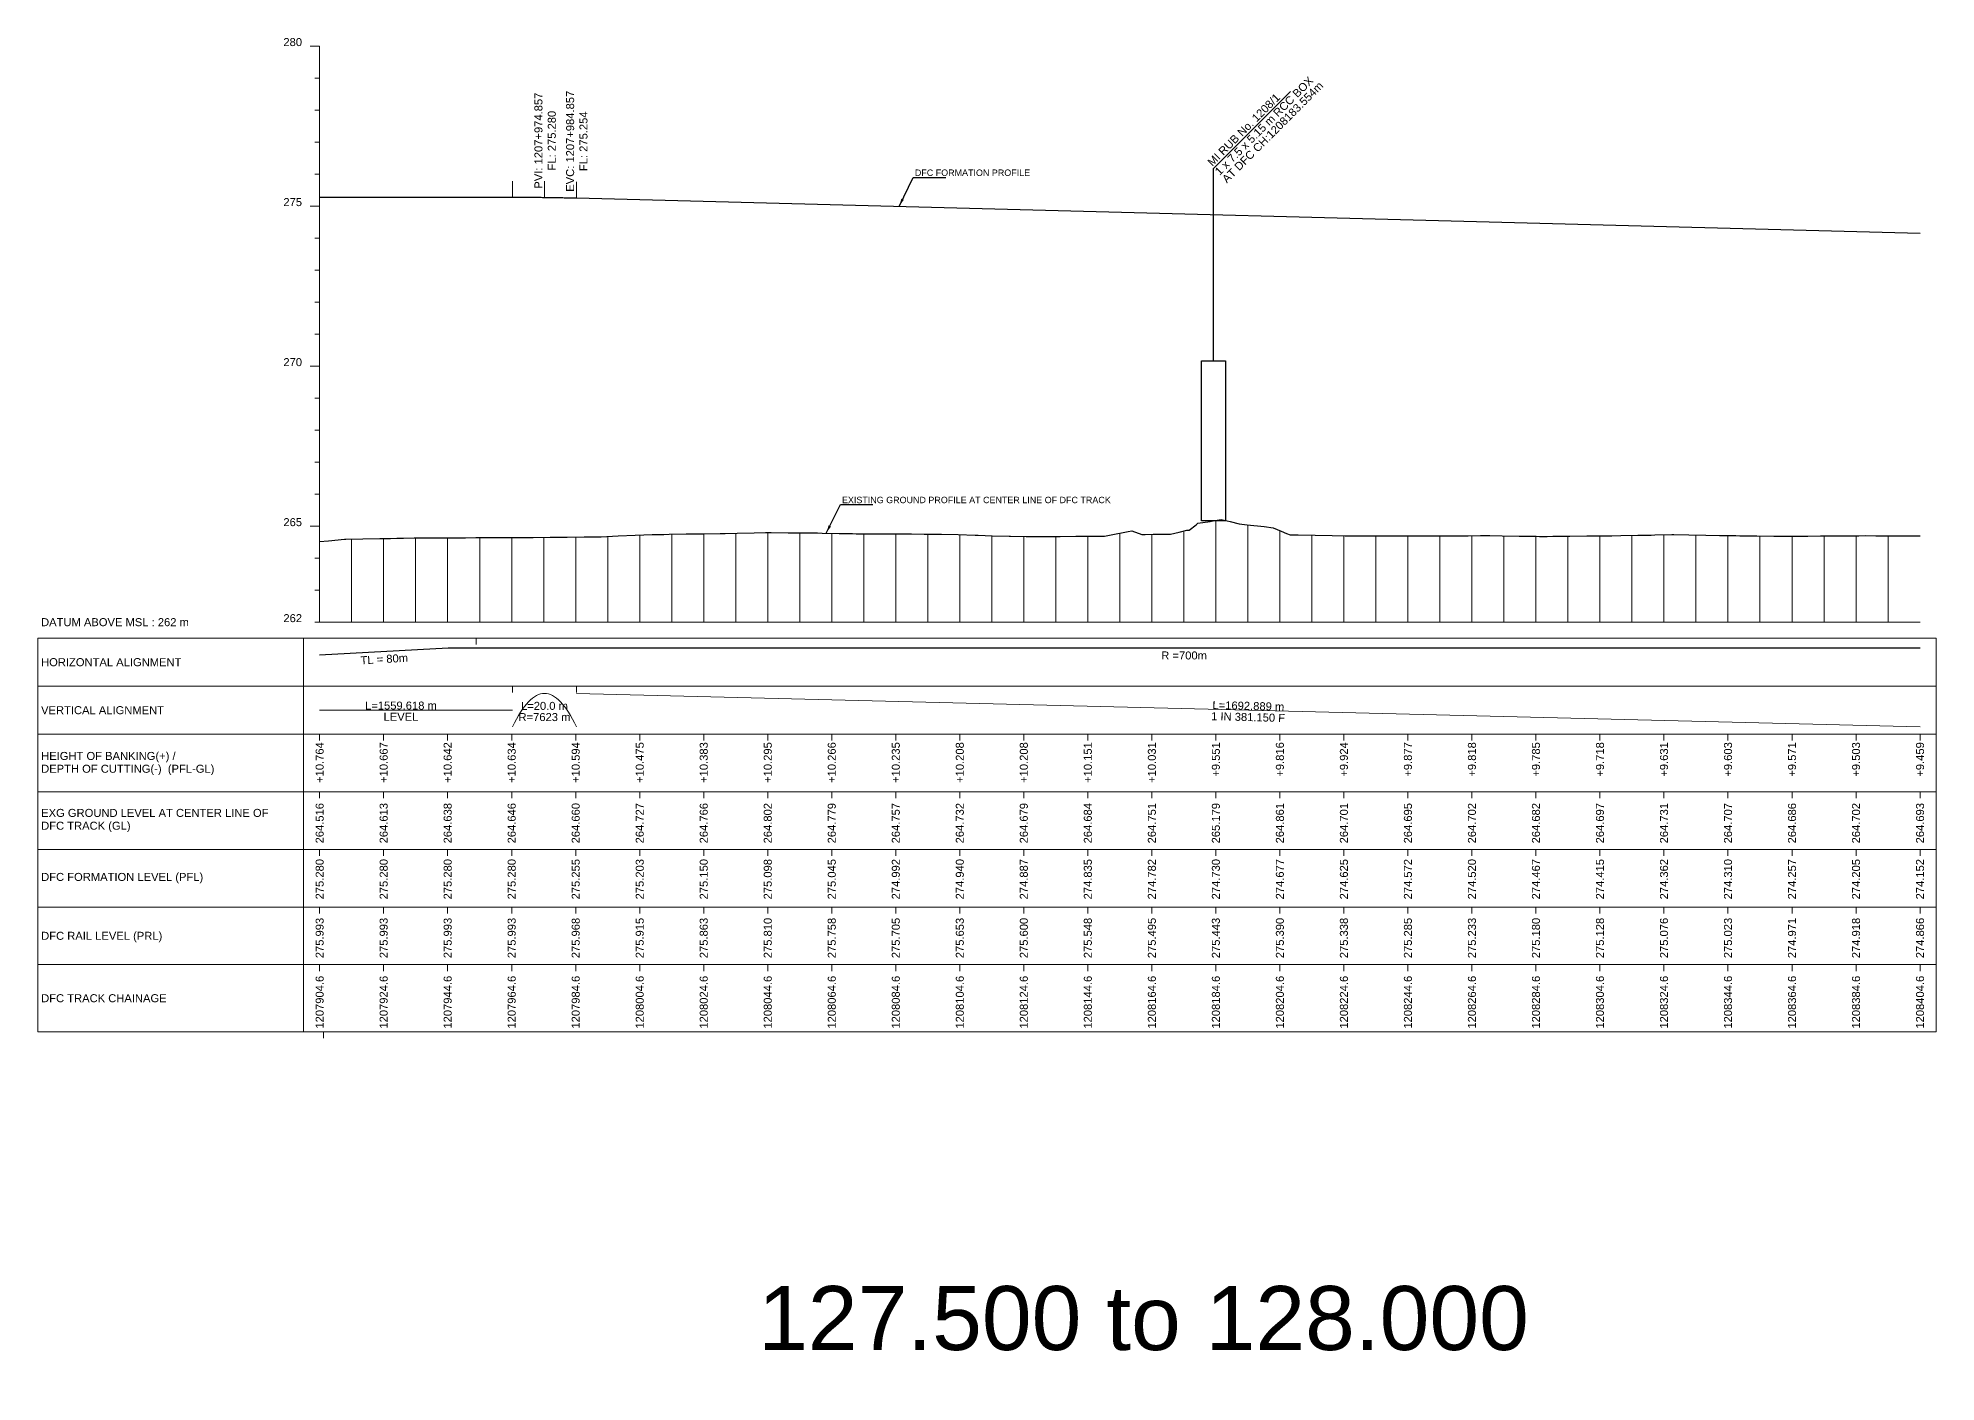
# Model space of a CAD drawing. Header units: metres. Extents: x 33905 to 43505, y -12340 to -11815.
# Drawn here: x 40912 to 41505, y -12237 to -11817 of the extents above; entities that cross this region are included whole.
import ezdxf
from ezdxf.enums import TextEntityAlignment as Align

# ---------------------------------------------------------------- set-up
doc = ezdxf.new("R2010")
doc.units = ezdxf.units.M
doc.header["$MEASUREMENT"] = 0
for name, color, linetype, lineweight in [('C-PROF-LABL-DG', 1, 'Continuous', 25), ('LS BRIDGE INDICATION', 10, 'Continuous', 30), ('LS CUT FILL', 10, 'Continuous', 0), ('LS DATUM', 7, 'Continuous', 0), ('LS DATUM X', 7, 'Continuous', 0), ('LS DATUM Y', 7, 'Continuous', 0), ('LS EXG GL', 7, 'Continuous', 0), ('LS EXG. GL', 7, 'Continuous', 0), ('LS FRAME', 7, 'Continuous', 0), ('LS PRO FL', 10, 'Continuous', 0), ('LS PRO. CUT & FILL', 10, 'Continuous', 0), ('LS PRO. DFCC CH', 10, 'Continuous', 0), ('LS PRO. FL', 10, 'Continuous', 0), ('LS PRO. RL', 10, 'Continuous', 0), ('LS PROFILE EXG GL', 7, 'Continuous', 30), ('LS PROFILE PRO FL', 1, 'Continuous', 30), ('LS TICKS', 7, 'Continuous', 0), ('Profile', 7, 'Continuous', 0), ('Profile Grid', 7, 'Continuous', 0), ('PROPOSED FL', 7, 'Continuous', 0)]:
    doc.layers.add(name, color=color, linetype=linetype, lineweight=lineweight)
for name, color, linetype in [("LS BRIDGE'S", 7, 'Continuous'), ('LS HORIZONTAL ALIGNMENT', 10, 'Continuous'), ('LS VERTICAL ALIGNMENT', 10, 'Continuous'), ('ref text', 3, 'Continuous')]:
    doc.layers.add(name, color=color, linetype=linetype)
doc.styles.add('Arial', font='arial.ttf')
doc.styles.get("Standard").update_dxf_attribs({"font": 'arial.ttf'})
doc.styles.add('Style-Arial', font='arial.ttf')
doc.styles.add('StyleArial', font='arial.ttf')
doc.dimstyles.get("Standard").update_dxf_attribs({"dimtxt": 0.18, "dimasz": 0.18, "dimexe": 0.18, "dimexo": 0.0625, "dimgap": 0.09, "dimtad": 0, "dimtih": 1, "dimtoh": 1, "dimdec": 4, "dimzin": 0, "dimdsep": 46, "dimtxsty": 'Standard', "dimcen": 0.09, "dimadec": 0, "dimazin": 0, "dimtfac": 1, "dimtdec": 4, "dimtofl": 0, "dimtmove": 0, "dimatfit": 3, "dimfxl": 1, "dimtolj": 1, "dimtzin": 0, "dimarcsym": 0})

msp = doc.modelspace()

# ---------------------------------------------------------------- linework, layer by layer
at = {"layer": 'LS BRIDGE INDICATION'}
msp.add_lwpolyline([(41275.54, -11918.33), (41283.04, -11918.33), (41283.04, -11968.33), (41275.54, -11968.33)], close=True, dxfattribs=at)
at = {"layer": "LS BRIDGE'S", "color": 10}
msp.add_lwpolyline([(41279.29, -11918.33), (41279.29, -11858.23), (41303.34, -11834.18)], dxfattribs=at)
at = {"layer": 'LS DATUM X', "color": 7, "linetype": 'Continuous', "lineweight": 0}
msp.add_line((41000, -12000), (41500, -12000), dxfattribs=at)
at = {"layer": 'LS DATUM Y', "color": 7, "linetype": 'Continuous', "lineweight": 0}
for p, q in [((40997, -11820), (41000, -11820)), ((40997, -11820), (41000, -11820)), ((41000, -12000), (41000, -11820)), ((40998.5, -11830), (41000, -11830)), ((40998.5, -11840), (41000, -11840)), ((40998.5, -11850), (41000, -11850)), ((40998.5, -11860), (41000, -11860)), ((40997, -11870), (41000, -11870)), ((40998.5, -11880), (41000, -11880)), ((40998.5, -11890), (41000, -11890)), ((40998.5, -11900), (41000, -11900)), ((40998.5, -11910), (41000, -11910)), ((40997, -11920), (41000, -11920)), ((40998.5, -11930), (41000, -11930)), ((40998.5, -11940), (41000, -11940)), ((40998.5, -11950), (41000, -11950)), ((40998.5, -11960), (41000, -11960)), ((40997, -11970), (41000, -11970)), ((40998.5, -11980), (41000, -11980)), ((40998.5, -11990), (41000, -11990)), ((40998.5, -12000), (41000, -12000))]:
    msp.add_line(p, q, dxfattribs=at)
at = {"layer": 'LS FRAME'}
for points in [[(40995, -12005), (40912, -12005), (40912, -12020), (40995, -12020)], [(40995, -12020), (40912, -12020), (40912, -12035), (40995, -12035)], [(40995, -12035), (40912, -12035), (40912, -12053), (40995, -12053)], [(40995, -12053), (40912, -12053), (40912, -12071), (40995, -12071)], [(40995, -12071), (40912, -12071), (40912, -12089), (40995, -12089)], [(40995, -12089), (40912, -12089), (40912, -12107), (40995, -12107)], [(40995, -12107), (40912, -12107), (40912, -12128), (40995, -12128)]]:
    msp.add_lwpolyline(points, dxfattribs=at)
at = {"layer": 'LS FRAME', "color": 7, "linetype": 'Continuous', "lineweight": 0, "flags": 128}
for points in [[(40995, -12020), (41505, -12020), (41505, -12005), (40995, -12005), (40995, -12020)], [(40995, -12035), (41505, -12035), (41505, -12020), (40995, -12020), (40995, -12035)], [(40995, -12053), (41505, -12053), (41505, -12035), (40995, -12035), (40995, -12053)], [(40995, -12071), (41505, -12071), (41505, -12053), (40995, -12053), (40995, -12071)], [(40995, -12089), (41505, -12089), (41505, -12071), (40995, -12071), (40995, -12089)], [(40995, -12107), (41505, -12107), (41505, -12089), (40995, -12089), (40995, -12107)], [(40995, -12128), (41505, -12128), (41505, -12107), (40995, -12107), (40995, -12128)]]:
    msp.add_lwpolyline(points, close=True, dxfattribs=at)
at = {"layer": 'LS HORIZONTAL ALIGNMENT', "flags": 128}
msp.add_lwpolyline([(41000, -12010.25), (41040.15, -12008), (41040.15, -12008), (41500, -12008)], dxfattribs=at)
at = {"layer": 'LS PROFILE EXG GL', "flags": 128}
msp.add_lwpolyline([(41000, -11974.84), (41002.82, -11974.56), (41007.75, -11974.09), (41008.15, -11974.08), (41013.49, -11973.99), (41018.82, -11973.89), (41022.13, -11973.83), (41024.15, -11973.77), (41026.23, -11973.71), (41029.49, -11973.69), (41034.82, -11973.65), (41040.15, -11973.62), (41042.57, -11973.6), (41045.46, -11973.63), (41045.59, -11973.63), (41048.78, -11973.55), (41050.77, -11973.55), (41056.08, -11973.54), (41061.39, -11973.53), (41066.1, -11973.53), (41066.7, -11973.52), (41072.02, -11973.48), (41074.79, -11973.46), (41077.33, -11973.43), (41082.64, -11973.37), (41087.33, -11973.31), (41087.95, -11973.29), (41093.26, -11973.04), (41098.57, -11972.8), (41101.3, -11972.67), (41103.88, -11972.64), (41107.5, -11972.59), (41109.19, -11972.55), (41114.5, -11972.44), (41117.79, -11972.38), (41119.81, -11972.35), (41125.12, -11972.27), (41126.73, -11972.25), (41130.43, -11972.17), (41135.74, -11972.05), (41139.3, -11971.97), (41141.05, -11972), (41146.36, -11972.12), (41147.21, -11972.13), (41147.71, -11972.05), (41151.67, -11972.09), (41155.58, -11972.12), (41156.98, -11972.15), (41162.29, -11972.25), (41166.47, -11972.33), (41167.6, -11972.35), (41172.91, -11972.43), (41173.84, -11972.44), (41178.22, -11972.43), (41183.53, -11972.42), (41184.96, -11972.42), (41188.84, -11972.46), (41194.15, -11972.51), (41194.27, -11972.52), (41199.47, -11972.66), (41204.78, -11972.81), (41205.76, -11972.83), (41210.09, -11972.98), (41215.4, -11973.15), (41215.86, -11973.16), (41220.71, -11973.22), (41225.55, -11973.28), (41226.02, -11973.27), (41231.33, -11973.22), (41236.28, -11973.16), (41236.64, -11973.16), (41238.62, -11973.17), (41241.95, -11973.15), (41245.22, -11973.12), (41247.26, -11972.72), (41252.57, -11971.67), (41253.72, -11971.44), (41256.85, -11972.61), (41257.88, -11972.57), (41260.4, -11972.47), (41263.19, -11972.47), (41265.84, -11972.47), (41268.5, -11971.85), (41270.93, -11971.29), (41271.65, -11971.22), (41273.81, -11969.56), (41274.39, -11969.11), (41278.24, -11968.51), (41279.12, -11968.36), (41281.68, -11967.92), (41284.43, -11968.59), (41287.24, -11969.27), (41289.74, -11969.55), (41295.05, -11970.16), (41297.86, -11970.49), (41300.36, -11971.55), (41302.03, -11972.25), (41303.24, -11972.72), (41305.67, -11972.76), (41310.98, -11972.84), (41316.29, -11972.93), (41320.35, -11973), (41321.61, -11973.02), (41323.83, -11973.05), (41324.26, -11973.05), (41326.92, -11973.06), (41328.66, -11973.06), (41332.23, -11973.06), (41337.54, -11973.06), (41342.85, -11973.05), (41342.94, -11973.05), (41343.67, -11973.06), (41348.16, -11973.04), (41349.04, -11973.04), (41353.47, -11973.02), (41358.78, -11972.99), (41362.64, -11972.97), (41364.09, -11972.95), (41365.55, -11972.92), (41369.4, -11972.99), (41374.71, -11973.09), (41380.02, -11973.18), (41381.14, -11973.2), (41381.78, -11973.21), (41383.51, -11973.19), (41385.33, -11973.17), (41390.64, -11973.12), (41395.95, -11973.07), (41401.26, -11973.02), (41403.74, -11972.99), (41406.57, -11972.94), (41411.88, -11972.84), (41415.99, -11972.77), (41417.19, -11972.74), (41422.5, -11972.64), (41423.08, -11972.63), (41427.81, -11972.71), (41433.12, -11972.81), (41437.39, -11972.88), (41438.43, -11972.9), (41442.4, -11972.97), (41443.75, -11972.99), (41444.51, -11973), (41449.06, -11973.04), (41454.37, -11973.09), (41459.68, -11973.14), (41461.12, -11973.15), (41464.99, -11973.08), (41468.93, -11973.01), (41470.3, -11973), (41475.61, -11972.99), (41480.92, -11972.98), (41482.84, -11972.97), (41486.23, -11973.01), (41490.38, -11973.05), (41491.54, -11973.05), (41496.85, -11973.07), (41500, -11973.07)], dxfattribs=at)
at = {"layer": 'LS PROFILE PRO FL', "flags": 128}
msp.add_lwpolyline([(41000, -11867.2), (41060.24, -11867.2), (41060.67, -11867.2), (41061.09, -11867.2), (41061.52, -11867.2), (41061.94, -11867.2), (41062.37, -11867.2), (41062.79, -11867.2), (41063.22, -11867.21), (41063.65, -11867.21), (41064.07, -11867.21), (41064.5, -11867.21), (41064.92, -11867.21), (41065.35, -11867.22), (41065.77, -11867.22), (41066.2, -11867.22), (41066.62, -11867.23), (41067.05, -11867.23), (41067.48, -11867.23), (41067.9, -11867.24), (41068.33, -11867.24), (41068.75, -11867.25), (41069.18, -11867.25), (41069.6, -11867.26), (41070.03, -11867.26), (41070.45, -11867.27), (41070.88, -11867.27), (41071.31, -11867.28), (41071.73, -11867.29), (41072.16, -11867.29), (41072.58, -11867.3), (41073.01, -11867.31), (41073.43, -11867.31), (41073.86, -11867.32), (41074.28, -11867.33), (41074.71, -11867.34), (41075.14, -11867.35), (41075.56, -11867.35), (41075.99, -11867.36), (41076.41, -11867.37), (41076.84, -11867.38), (41077.26, -11867.39), (41077.69, -11867.4), (41078.11, -11867.41), (41078.54, -11867.42), (41078.96, -11867.43), (41079.39, -11867.44), (41079.82, -11867.45), (41080.24, -11867.46), (41500, -11878.48)], dxfattribs=at)
at = {"layer": 'LS TICKS', "color": 7, "linetype": 'Continuous', "lineweight": 0, "flags": 128}
for points in [[(41048.92, -12007), (41048.92, -12005)], [(41060.28, -12022), (41060.28, -12020)], [(41080.28, -12022), (41080.28, -12020)], [(41000, -12037), (41000, -12035)], [(41020, -12037), (41020, -12035)], [(41040, -12037), (41040, -12035)], [(41060, -12037), (41060, -12035)], [(41080, -12037), (41080, -12035)], [(41100, -12037), (41100, -12035)], [(41120, -12037), (41120, -12035)], [(41140, -12037), (41140, -12035)], [(41160, -12037), (41160, -12035)], [(41180, -12037), (41180, -12035)], [(41200, -12037), (41200, -12035)], [(41220, -12037), (41220, -12035)], [(41240, -12037), (41240, -12035)], [(41260, -12037), (41260, -12035)], [(41280, -12037), (41280, -12035)], [(41300, -12037), (41300, -12035)], [(41320, -12037), (41320, -12035)], [(41340, -12037), (41340, -12035)], [(41360, -12037), (41360, -12035)], [(41380, -12037), (41380, -12035)], [(41400, -12037), (41400, -12035)], [(41420, -12037), (41420, -12035)], [(41440, -12037), (41440, -12035)], [(41460, -12037), (41460, -12035)], [(41480, -12037), (41480, -12035)], [(41500, -12037), (41500, -12035)], [(41000, -12055), (41000, -12053)], [(41020, -12055), (41020, -12053)], [(41040, -12055), (41040, -12053)], [(41060, -12055), (41060, -12053)], [(41080, -12055), (41080, -12053)], [(41100, -12055), (41100, -12053)], [(41120, -12055), (41120, -12053)], [(41140, -12055), (41140, -12053)], [(41160, -12055), (41160, -12053)], [(41180, -12055), (41180, -12053)], [(41200, -12055), (41200, -12053)], [(41220, -12055), (41220, -12053)], [(41240, -12055), (41240, -12053)], [(41260, -12055), (41260, -12053)], [(41280, -12055), (41280, -12053)], [(41300, -12055), (41300, -12053)], [(41320, -12055), (41320, -12053)], [(41340, -12055), (41340, -12053)], [(41360, -12055), (41360, -12053)], [(41380, -12055), (41380, -12053)], [(41400, -12055), (41400, -12053)], [(41420, -12055), (41420, -12053)], [(41440, -12055), (41440, -12053)], [(41460, -12055), (41460, -12053)], [(41480, -12055), (41480, -12053)], [(41500, -12055), (41500, -12053)], [(41000, -12073), (41000, -12071)], [(41020, -12073), (41020, -12071)], [(41040, -12073), (41040, -12071)], [(41060, -12073), (41060, -12071)], [(41080, -12073), (41080, -12071)], [(41100, -12073), (41100, -12071)], [(41120, -12073), (41120, -12071)], [(41140, -12073), (41140, -12071)], [(41160, -12073), (41160, -12071)], [(41180, -12073), (41180, -12071)], [(41200, -12073), (41200, -12071)], [(41220, -12073), (41220, -12071)], [(41240, -12073), (41240, -12071)], [(41260, -12073), (41260, -12071)], [(41280, -12073), (41280, -12071)], [(41300, -12073), (41300, -12071)], [(41320, -12073), (41320, -12071)], [(41340, -12073), (41340, -12071)], [(41360, -12073), (41360, -12071)], [(41380, -12073), (41380, -12071)], [(41400, -12073), (41400, -12071)], [(41420, -12073), (41420, -12071)], [(41440, -12073), (41440, -12071)], [(41460, -12073), (41460, -12071)], [(41480, -12073), (41480, -12071)], [(41500, -12073), (41500, -12071)], [(41000, -12091), (41000, -12089)], [(41020, -12091), (41020, -12089)], [(41040, -12091), (41040, -12089)], [(41060, -12091), (41060, -12089)], [(41080, -12091), (41080, -12089)], [(41100, -12091), (41100, -12089)], [(41120, -12091), (41120, -12089)], [(41140, -12091), (41140, -12089)], [(41160, -12091), (41160, -12089)], [(41180, -12091), (41180, -12089)], [(41200, -12091), (41200, -12089)], [(41220, -12091), (41220, -12089)], [(41240, -12091), (41240, -12089)], [(41260, -12091), (41260, -12089)], [(41280, -12091), (41280, -12089)], [(41300, -12091), (41300, -12089)], [(41320, -12091), (41320, -12089)], [(41340, -12091), (41340, -12089)], [(41360, -12091), (41360, -12089)], [(41380, -12091), (41380, -12089)], [(41400, -12091), (41400, -12089)], [(41420, -12091), (41420, -12089)], [(41440, -12091), (41440, -12089)], [(41460, -12091), (41460, -12089)], [(41480, -12091), (41480, -12089)], [(41500, -12091), (41500, -12089)], [(41000, -12109), (41000, -12107)], [(41020, -12109), (41020, -12107)], [(41040, -12109), (41040, -12107)], [(41060, -12109), (41060, -12107)], [(41080, -12109), (41080, -12107)], [(41100, -12109), (41100, -12107)], [(41120, -12109), (41120, -12107)], [(41140, -12109), (41140, -12107)], [(41160, -12109), (41160, -12107)], [(41180, -12109), (41180, -12107)], [(41200, -12109), (41200, -12107)], [(41220, -12109), (41220, -12107)], [(41240, -12109), (41240, -12107)], [(41260, -12109), (41260, -12107)], [(41280, -12109), (41280, -12107)], [(41300, -12109), (41300, -12107)], [(41320, -12109), (41320, -12107)], [(41340, -12109), (41340, -12107)], [(41360, -12109), (41360, -12107)], [(41380, -12109), (41380, -12107)], [(41400, -12109), (41400, -12107)], [(41420, -12109), (41420, -12107)], [(41440, -12109), (41440, -12107)], [(41460, -12109), (41460, -12107)], [(41480, -12109), (41480, -12107)], [(41500, -12109), (41500, -12107)], [(41001.25, -12130), (41001.25, -12128)]]:
    msp.add_lwpolyline(points, dxfattribs=at)
at = {"layer": 'LS VERTICAL ALIGNMENT', "color": 1, "linetype": 'Continuous', "lineweight": 0, "flags": 128}
for points in [[(41060.24, -12032.75), (41060.87, -12031.48), (41061.49, -12030.29), (41062.12, -12029.18), (41062.74, -12028.16), (41063.37, -12027.21), (41063.99, -12026.35), (41064.62, -12025.57), (41065.24, -12024.87), (41065.87, -12024.26), (41066.49, -12023.73), (41067.12, -12023.28), (41067.74, -12022.91), (41068.37, -12022.62), (41068.99, -12022.41), (41069.62, -12022.29), (41070.87, -12022.29), (41071.49, -12022.41), (41072.12, -12022.62), (41072.74, -12022.91), (41073.37, -12023.28), (41073.99, -12023.73), (41074.62, -12024.26), (41075.24, -12024.87), (41075.87, -12025.57), (41076.49, -12026.35), (41077.12, -12027.21), (41077.74, -12028.16), (41078.37, -12029.18), (41078.99, -12030.29), (41079.62, -12031.48), (41080.24, -12032.75)], [(41080.24, -12022.25), (41500, -12032.75)], [(41000, -12027.5), (41060.24, -12027.5)]]:
    msp.add_lwpolyline(points, dxfattribs=at)
at = {"layer": 'Profile', "color": 1, "linetype": 'Continuous', "lineweight": 0}
for p, q in [((41060.24, -11867.2), (41060.24, -11862.2)), ((41070.24, -11867.2), (41070.24, -11862.2)), ((41080.24, -11867.46), (41080.24, -11862.46))]:
    msp.add_line(p, q, dxfattribs=at)
at = {"layer": 'Profile Grid'}
for p, q in [((41110, -12000), (41110, -11972.53)), ((41120, -11972.34), (41120, -12000)), ((41130, -11972.18), (41130, -12000)), ((41140, -11971.98), (41140, -12000)), ((41150, -11972.07), (41150, -12000)), ((41160, -11972.21), (41160, -12000)), ((41170, -11972.39), (41170, -12000)), ((41180, -11972.43), (41180, -12000)), ((41190, -11972.47), (41190, -12000)), ((41250, -12000), (41250, -11972.18)), ((41260, -11972.49), (41260, -12000)), ((41270, -11971.5), (41270, -12000)), ((41280, -11968.21), (41280, -12000)), ((41290, -11969.58), (41290, -12000)), ((41300, -11971.39), (41300, -12000)), ((41010, -12000), (41010, -11974.05)), ((41020, -12000), (41020, -11973.87)), ((41030, -12000), (41030, -11973.69)), ((41040, -12000), (41040, -11973.62)), ((41050, -12000), (41050, -11973.55)), ((41060, -12000), (41060, -11973.54)), ((41070, -12000), (41070, -11973.49)), ((41080, -12000), (41080, -11973.4)), ((41090, -12000), (41090, -11973.19)), ((41100, -12000), (41100, -11972.73)), ((41200, -11972.68), (41200, -12000)), ((41210, -12000), (41210, -11972.97)), ((41220, -12000), (41220, -11973.21)), ((41230, -12000), (41230, -11973.23)), ((41240, -12000), (41240, -11973.16)), ((41310, -11972.83), (41310, -12000)), ((41320, -12000), (41320, -11972.99)), ((41330, -12000), (41330, -11973.06)), ((41340, -12000), (41340, -11973.05)), ((41350, -12000), (41350, -11973.03)), ((41360, -12000), (41360, -11972.98)), ((41370, -12000), (41370, -11973)), ((41380, -12000), (41380, -11973.18)), ((41390, -12000), (41390, -11973.13)), ((41400, -12000), (41400, -11973.03)), ((41410, -12000), (41410, -11972.88)), ((41420, -11972.69), (41420, -12000)), ((41430, -11972.75), (41430, -12000)), ((41440, -11972.93), (41440, -12000)), ((41450, -11973.05), (41450, -12000)), ((41460, -12000), (41460, -11973.14)), ((41470, -12000), (41470, -11973.01)), ((41480, -11972.98), (41480, -12000)), ((41490, -11973.05), (41490, -12000))]:
    msp.add_line(p, q, dxfattribs=at)
at = {"layer": 'PROPOSED FL', "color": 1, "linetype": 'Continuous', "lineweight": 0, "flags": 128}
msp.add_lwpolyline([(41060.24, -11867.2), (41060.67, -11867.2), (41061.09, -11867.2), (41061.52, -11867.2), (41061.94, -11867.2), (41062.37, -11867.2), (41062.79, -11867.2), (41063.22, -11867.21), (41063.65, -11867.21), (41064.07, -11867.21), (41064.5, -11867.21), (41064.92, -11867.21), (41065.35, -11867.22), (41065.77, -11867.22), (41066.2, -11867.22), (41066.62, -11867.23), (41067.05, -11867.23), (41067.48, -11867.23), (41067.9, -11867.24), (41068.33, -11867.24), (41068.75, -11867.25), (41069.18, -11867.25), (41069.6, -11867.26), (41070.03, -11867.26), (41070.45, -11867.27), (41070.88, -11867.27), (41071.31, -11867.28), (41071.73, -11867.29), (41072.16, -11867.29), (41072.58, -11867.3), (41073.01, -11867.31), (41073.43, -11867.31), (41073.86, -11867.32), (41074.28, -11867.33), (41074.71, -11867.34), (41075.14, -11867.35), (41075.56, -11867.35), (41075.99, -11867.36), (41076.41, -11867.37), (41076.84, -11867.38), (41077.26, -11867.39), (41077.69, -11867.4), (41078.11, -11867.41), (41078.54, -11867.42), (41078.96, -11867.43), (41079.39, -11867.44), (41079.82, -11867.45), (41080.24, -11867.46)], dxfattribs=at)

# ---------------------------------------------------------------- texts
at = {"layer": 'C-PROF-LABL-DG', "color": 1, "linetype": 'Continuous', "lineweight": 25, "char_height": 2.5, "attachment_point": 5, "rotation": 90, "style": 'Arial'}
for s, insert in [('PVI: 1207+974.857\\PFL: 275.280', (41070.46, -11849.55)), ('EVC: 1207+984.857\\PFL: 275.254', (41080.36, -11849.74))]:
    msp.add_mtext(s, dxfattribs=dict(at, insert=insert))
at = {"layer": "LS BRIDGE'S", "color": 10}
for s, p in [('1 x 7.5 x 5.15 m RCC BOX', (41281.18, -11860.58)), ('MI RUB No. 1208/1', (41278.88, -11857.74)), ('AT DFC CH:1208183.554m', (41283.44, -11862.96))]:
    msp.add_text(s, height=2.5, rotation=45, dxfattribs=at).set_placement(p)
at = {"layer": 'LS CUT FILL', "style": 'Style-Arial'}
for s, p in [('+10.764', (41000, -12037.5)), ('+10.667', (41020, -12037.5)), ('+10.475', (41100, -12037.5)), ('+10.383', (41120, -12037.5)), ('+10.295', (41140, -12037.5)), ('+10.266', (41160, -12037.5)), ('+10.235', (41180, -12037.5)), ('+10.208', (41200, -12037.5)), ('+10.208', (41220, -12037.5)), ('+10.151', (41240, -12037.5)), ('+9.816', (41300, -12037.5)), ('+9.924', (41320, -12037.5)), ('+9.877', (41340, -12037.5)), ('+9.818', (41360, -12037.5)), ('+9.785', (41380, -12037.5)), ('+9.718', (41400, -12037.5)), ('+9.631', (41420, -12037.5)), ('+9.603', (41440, -12037.5)), ('+9.459', (41500, -12037.5))]:
    msp.add_text(s, height=2.5, rotation=90, dxfattribs=at).set_placement(p, align=Align.MIDDLE_RIGHT)
at = {"layer": 'LS CUT FILL', "color": 1, "lineweight": 0, "style": 'Style-Arial'}
for s, p in [('+10.642', (41040, -12037.5)), ('+10.634', (41060, -12037.5)), ('+10.594', (41080, -12037.5)), ('+10.031', (41260, -12037.5)), ('+9.551', (41280, -12037.5)), ('+9.571', (41460, -12037.5)), ('+9.503', (41480, -12037.5))]:
    msp.add_text(s, height=2.5, rotation=90, dxfattribs=at).set_placement(p, align=Align.MIDDLE_RIGHT)
at = {"layer": 'LS DATUM', "color": 7, "style": 'StyleArial'}
msp.add_text('DATUM ABOVE MSL : 262 m', height=2.5, rotation=0.00003, dxfattribs=at).set_placement((40912.97, -12000), align=Align.MIDDLE_LEFT)
at = {"layer": 'LS DATUM Y', "color": 7, "lineweight": 0, "style": 'Style-Arial'}
for s, p in [('280', (40994.5, -11820)), ('280', (40994.5, -11820)), ('275', (40994.5, -11870)), ('270', (40994.5, -11920)), ('265', (40994.5, -11970)), ('262', (40994.5, -12000))]:
    msp.add_text(s, height=2.5, dxfattribs=at).set_placement(p, align=Align.RIGHT)
at = {"layer": 'LS EXG GL', "style": 'Style-Arial'}
for s, p in [('264.516', (41000, -12056.5)), ('264.613', (41020, -12056.5)), ('264.638', (41040, -12056.5)), ('264.646', (41060, -12056.5)), ('264.660', (41080, -12056.5)), ('264.727', (41100, -12056.5)), ('264.766', (41120, -12056.5)), ('264.802', (41140, -12056.5)), ('264.779', (41160, -12056.5)), ('264.757', (41180, -12056.5)), ('264.861', (41300, -12056.5)), ('264.701', (41320, -12056.5)), ('264.695', (41340, -12056.5)), ('264.702', (41360, -12056.5)), ('264.682', (41380, -12056.5)), ('264.697', (41400, -12056.5)), ('264.731', (41420, -12056.5)), ('264.707', (41440, -12056.5)), ('264.686', (41460, -12056.5)), ('264.702', (41480, -12056.5)), ('264.693', (41500, -12056.5))]:
    msp.add_text(s, height=2.5, rotation=90, dxfattribs=at).set_placement(p, align=Align.MIDDLE_RIGHT)
at = {"layer": 'LS EXG GL', "color": 7, "lineweight": 0, "style": 'Style-Arial'}
for s, p in [('264.732', (41200, -12056.5)), ('264.679', (41220, -12056.5)), ('264.684', (41240, -12056.5)), ('264.751', (41260, -12056.5)), ('265.179', (41280, -12056.5))]:
    msp.add_text(s, height=2.5, rotation=90, dxfattribs=at).set_placement(p, align=Align.MIDDLE_RIGHT)
at = {"layer": 'LS EXG. GL', "color": 7, "style": 'StyleArial'}
for s, p in [('EXG GROUND LEVEL AT CENTER LINE OF ', (40913, -12059.6)), ('DFC TRACK (GL)', (40913, -12063.6))]:
    msp.add_text(s, height=2.5, rotation=0.00003, dxfattribs=at).set_placement(p, align=Align.MIDDLE_LEFT)
at = {"layer": 'LS HORIZONTAL ALIGNMENT', "style": 'StyleArial'}
msp.add_text('HORIZONTAL ALIGNMENT', height=2.5, rotation=0.00003, dxfattribs=at).set_placement((40912.97, -12012.5), align=Align.MIDDLE_LEFT)
at = {"layer": 'LS HORIZONTAL ALIGNMENT', "insert": (41020.19, -12011.54), "char_height": 2.5, "attachment_point": 5, "rotation": 3.23606, "line_spacing_factor": 0.6, "style": 'Style-Arial'}
msp.add_mtext('TL = 80m', dxfattribs=at)
at = {"layer": 'LS HORIZONTAL ALIGNMENT', "insert": (41270.08, -12010.42), "char_height": 2.5, "attachment_point": 5, "line_spacing_factor": 0.6, "style": 'Style-Arial'}
msp.add_mtext('R =700m', dxfattribs=at)
at = {"layer": 'LS PRO FL', "style": 'Style-Arial'}
for s, p in [('275.280', (41000, -12074)), ('275.280', (41020, -12074)), ('275.280', (41040, -12074)), ('275.280', (41060, -12074)), ('275.255', (41080, -12074)), ('275.203', (41100, -12074)), ('275.150', (41120, -12074)), ('275.098', (41140, -12074)), ('275.045', (41160, -12074)), ('274.992', (41180, -12074)), ('274.940', (41200, -12074)), ('274.887', (41220, -12074)), ('274.835', (41240, -12074)), ('274.782', (41260, -12074)), ('274.730', (41280, -12074)), ('274.677', (41300, -12074)), ('274.625', (41320, -12074)), ('274.572', (41340, -12074)), ('274.520', (41360, -12074)), ('274.467', (41380, -12074)), ('274.415', (41400, -12074)), ('274.362', (41420, -12074)), ('274.310', (41440, -12074)), ('274.257', (41460, -12074)), ('274.205', (41480, -12074)), ('274.152', (41500, -12074))]:
    msp.add_text(s, height=2.5, rotation=90, dxfattribs=at).set_placement(p, align=Align.MIDDLE_RIGHT)
at = {"layer": 'LS PRO. CUT & FILL', "color": 10, "style": 'StyleArial'}
for s, p in [('HEIGHT OF BANKING(+) /', (40913, -12041.8)), ('DEPTH OF CUTTING(-)  (PFL-GL)', (40913, -12045.8))]:
    msp.add_text(s, height=2.5, rotation=0.00003, dxfattribs=at).set_placement(p, align=Align.MIDDLE_LEFT)
at = {"layer": 'LS PRO. DFCC CH'}
for s, p in [('1207904.6', (41001.25, -12127)), ('1207924.6', (41021.25, -12127)), ('1207944.6', (41041.25, -12127)), ('1207964.6', (41061.25, -12127)), ('1207984.6', (41081.25, -12127)), ('1208004.6', (41101.25, -12127)), ('1208024.6', (41121.25, -12127)), ('1208044.6', (41141.25, -12127)), ('1208064.6', (41161.25, -12127)), ('1208084.6', (41181.25, -12127)), ('1208104.6', (41201.25, -12127)), ('1208124.6', (41221.25, -12127)), ('1208144.6', (41241.25, -12127)), ('1208164.6', (41261.25, -12127)), ('1208184.6', (41281.25, -12127)), ('1208204.6', (41301.25, -12127)), ('1208224.6', (41321.25, -12127)), ('1208244.6', (41341.25, -12127)), ('1208264.6', (41361.25, -12127)), ('1208284.6', (41381.25, -12127)), ('1208304.6', (41401.25, -12127)), ('1208324.6', (41421.25, -12127)), ('1208344.6', (41441.25, -12127)), ('1208364.6', (41461.25, -12127)), ('1208384.6', (41481.25, -12127)), ('1208404.6', (41501.25, -12127))]:
    msp.add_text(s, height=2.5, rotation=90, dxfattribs=at).set_placement(p)
at = {"layer": 'LS PRO. DFCC CH', "color": 10, "style": 'Style-Arial'}
msp.add_text('DFC TRACK CHAINAGE', height=2.5, rotation=0.00003, dxfattribs=at).set_placement((40913, -12117.5), align=Align.MIDDLE_LEFT)
at = {"layer": 'LS PRO. FL', "color": 10, "style": 'StyleArial'}
msp.add_text('DFC FORMATION LEVEL (PFL) ', height=2.5, rotation=0.00003, dxfattribs=at).set_placement((40913, -12079.6), align=Align.MIDDLE_LEFT)
at = {"layer": 'LS PRO. RL', "color": 10, "style": 'StyleArial'}
msp.add_text('DFC RAIL LEVEL (PRL)', height=2.5, rotation=0.00003, dxfattribs=at).set_placement((40913, -12098), align=Align.MIDDLE_LEFT)
at = {"layer": 'LS PRO. RL'}
for s, p in [('275.993', (41001.25, -12105)), ('275.993', (41021.25, -12105)), ('275.993', (41041.25, -12105)), ('275.993', (41061.25, -12105)), ('275.968', (41081.25, -12105)), ('275.915', (41101.25, -12105)), ('275.863', (41121.25, -12105)), ('275.810', (41141.25, -12105)), ('275.758', (41161.25, -12105)), ('275.705', (41181.25, -12105)), ('275.653', (41201.25, -12105)), ('275.600', (41221.25, -12105)), ('275.548', (41241.25, -12105)), ('275.495', (41261.25, -12105)), ('275.443', (41281.25, -12105)), ('275.390', (41301.25, -12105)), ('275.338', (41321.25, -12105)), ('275.285', (41341.25, -12105)), ('275.233', (41361.25, -12105)), ('275.180', (41381.25, -12105)), ('275.128', (41401.25, -12105)), ('275.076', (41421.25, -12105)), ('275.023', (41441.25, -12105)), ('274.971', (41461.25, -12105)), ('274.918', (41481.25, -12105)), ('274.866', (41501.25, -12105))]:
    msp.add_text(s, height=2.5, rotation=90, dxfattribs=at).set_placement(p)
at = {"layer": 'LS PROFILE EXG GL', "color": 7, "lineweight": 0, "style": 'Style-Arial'}
msp.add_text('EXISTING GROUND PROFILE AT CENTER LINE OF DFC TRACK', height=2, dxfattribs=at).set_placement((41163.19, -11962.82))
at = {"layer": 'LS PROFILE PRO FL', "style": 'Style-Arial'}
msp.add_text(' DFC FORMATION PROFILE', height=2, dxfattribs=at).set_placement((41185.19, -11860.56, 0))
at = {"layer": 'LS VERTICAL ALIGNMENT', "style": 'StyleArial'}
msp.add_text('VERTICAL ALIGNMENT', height=2.5, rotation=0.00003, dxfattribs=at).set_placement((40912.97, -12027.5), align=Align.MIDDLE_LEFT)
at = {"layer": 'LS VERTICAL ALIGNMENT', "insert": (41025.41, -12027.81), "char_height": 2.5, "attachment_point": 5, "line_spacing_factor": 0.84, "style": 'Style-Arial'}
msp.add_mtext('L=1559.618 m\\PLEVEL', dxfattribs=at)
at = {"layer": 'LS VERTICAL ALIGNMENT', "color": 1, "lineweight": 0, "insert": (41070.24, -12027.92), "char_height": 2.5, "attachment_point": 5, "line_spacing_factor": 0.84, "style": 'Style-Arial'}
msp.add_mtext('L=20.0 m\\PR=7623 m', dxfattribs=at)
at = {"layer": 'LS VERTICAL ALIGNMENT', "color": 1, "lineweight": 0, "insert": (41290.12, -12027.92), "char_height": 2.5, "attachment_point": 5, "rotation": 358.56708, "line_spacing_factor": 0.84, "style": 'Style-Arial'}
msp.add_mtext('L=1692.889 m\\P1 IN 381.150 F', dxfattribs=at)
at = {"layer": 'ref text', "color": 3, "insert": (41137, -12227.71), "char_height": 20, "width": 259.0433, "attachment_point": 7, "bg_fill": 3, "box_fill_scale": 1.5, "bg_fill_color": 256, "bg_fill_transparency": 0}
msp.add_mtext('127.500 to 128.000', dxfattribs=at)

# ---------------------------------------------------------------- leaders
at = {"layer": 'LS PROFILE EXG GL', "color": 7, "lineweight": -3}
msp.add_leader([(41158.27, -11972.18), (41162.68, -11963.27), (41172.82, -11963.27)], dimstyle='Standard', override={"dimasz": 2.5, "dimexe": 0.25, "dimexo": 0.25, "dimgap": 0.25, "dimtad": 0, "dimtih": 0, "dimtoh": 0, "dimzin": 11, "dimadec": 4, "dimazin": 3, "dimatfit": 1, "dimfrac": 2, "dimtolj": 0, "dimtzin": 11}, dxfattribs=at)
at = {"layer": 'LS PROFILE PRO FL', "lineweight": -3}
msp.add_leader([(41181.02, -11870.11, 0), (41185.47, -11861.02, 0), (41195.61, -11861.02, 0)], dimstyle='Standard', override={"dimasz": 2.5, "dimexe": 0.25, "dimexo": 0.25, "dimgap": 0.25, "dimtad": 0, "dimtih": 0, "dimtoh": 0, "dimzin": 11, "dimadec": 4, "dimazin": 3, "dimatfit": 1, "dimfrac": 2, "dimtolj": 0, "dimtzin": 11}, dxfattribs=at)

doc.saveas('drawing.dxf')
